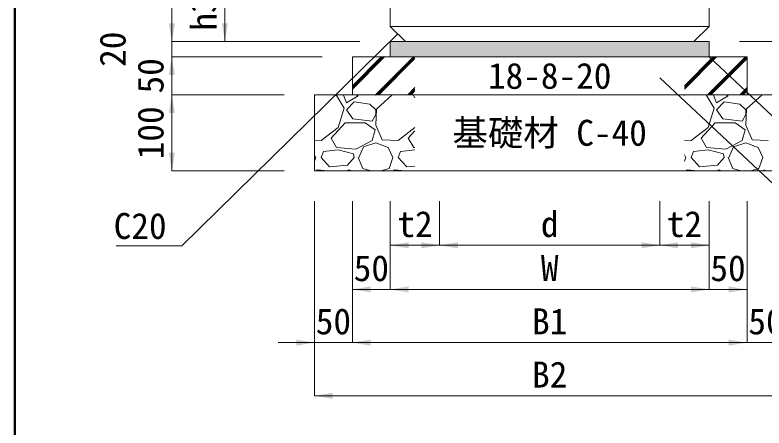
# Model space of a CAD drawing. Units: millimetres at full size. Extents: x -256 to 8822, y 144 to 6610.
# Drawn here: x 144 to 1131, y 3311 to 3854 of the extents above; entities that cross this region are included whole.
import ezdxf
from ezdxf.enums import TextEntityAlignment as Align

# ---------------------------------------------------------------- set-up
doc = ezdxf.new("R2010")
doc.units = ezdxf.units.MM
doc.header["$LTSCALE"] = 10
for name, color, linetype, lineweight in [('KIJUN', 7, 'Continuous', 9), ('ハッチング_基礎', 150, 'Continuous', 9), ('図枠', 7, 'Continuous', 5), ('寸法線', 7, 'Continuous', 13), ('引出線', 4, 'Continuous', 13), ('舗装・基礎', 3, 'Continuous', 20), ('補助線', 8, 'Continuous', 9)]:
    doc.layers.add(name, color=color, linetype=linetype, lineweight=lineweight)
doc.layers.add('ハッチング_モルタル', color=30, linetype='Continuous')
doc.layers.add('文字', color=7, linetype='Continuous')
doc.styles.add('ＭＳ ゴシック', font='')
doc.styles.get('ＭＳ ゴシック').set_extended_font_data('MS Gothic')

# ---------------------------------------------------------------- blocks, each defined once
blk = doc.blocks.new('filled_arrow')
at = {"color": 0, "linetype": 'Continuous', "lineweight": -2}
blk.add_solid([(7.5, 1.25), (0, 0), (7.5, -1.25)], dxfattribs=at)

msp = doc.modelspace()

# ---------------------------------------------------------------- hatches: boundary and pattern name
at = {"layer": 'ハッチング_モルタル'}
msp.add_hatch(color=256, dxfattribs=at).paths.add_polyline_path([(638.22, 3819.25), (638.22, 3799.22), (1058.22, 3799.22), (1058.22, 3819.25)])
at = {"layer": 'ハッチング_基礎'}
h = msp.add_hatch(dxfattribs=at)
h.set_pattern_fill('USER', color=256, style=0, pattern_type=2)
h.set_pattern_definition([(45, (-180228.79, -874970.17), (-21.2132, 21.2132), []), (45, (-180226.62, -874970.17), (-21.2132, 21.2132), []), (45, (-180224.44, -874970.17), (-21.2132, 21.2132), [])])
h.paths.add_polyline_path([(670.72, 3749.22), (670.72, 3799.22), (588.22, 3799.22), (588.22, 3749.22)])
h = msp.add_hatch(dxfattribs=at)
h.set_pattern_fill('USER', color=256, style=0, pattern_type=2)
h.set_pattern_definition([(45, (-179791.29, -874970.17), (-21.2132, 21.2132), []), (45, (-179789.12, -874970.17), (-21.2132, 21.2132), []), (45, (-179786.94, -874970.17), (-21.2132, 21.2132), [])])
h.paths.add_polyline_path([(1108.22, 3749.22), (1108.22, 3799.22), (1025.72, 3799.22), (1025.72, 3749.22)])

# ---------------------------------------------------------------- linework, layer by layer
at = {"layer": 'KIJUN', "lineweight": 13}
for p, q in [((638.22, 4277.25), (638.22, 3839.25)), ((1058.22, 3839.25), (1058.22, 4244.98)), ((638.22, 3839.25), (658.22, 3819.25)), ((1038.22, 3819.25), (1058.22, 3839.25)), ((658.22, 3819.25), (1038.22, 3819.25))]:
    msp.add_line(p, q, dxfattribs=at)
at = {"layer": 'KIJUN'}
msp.add_line((638.22, 3839.25), (1058.22, 3839.25), dxfattribs=at)
at = {"layer": 'ハッチング_基礎'}
for p, q in [((538.98, 3749.22), (538.22, 3748.52)), ((577.55, 3731.65), (566.81, 3749.22)), ((577.23, 3749.22), (576.54, 3748.92)), ((576.54, 3748.92), (580.6, 3738.76)), ((580.6, 3738.76), (595.84, 3747.91)), ((595.84, 3747.91), (591.9, 3749.22)), ((618.19, 3749.22), (619.21, 3748.92)), ((619.21, 3748.92), (620.22, 3749.22)), ((640.58, 3749.22), (620.23, 3730.63)), ((670.72, 3745.45), (668.41, 3749.22)), ((1026.48, 3749.22), (1025.72, 3748.52)), ((1065.05, 3731.65), (1054.31, 3749.22)), ((1064.73, 3749.22), (1064.04, 3748.92)), ((1064.04, 3748.92), (1068.1, 3738.76)), ((1068.1, 3738.76), (1083.34, 3747.91)), ((1083.34, 3747.91), (1079.4, 3749.22)), ((1105.69, 3749.22), (1106.71, 3748.92)), ((1106.71, 3748.92), (1107.72, 3749.22)), ((1128.08, 3749.22), (1107.73, 3730.63)), ((569.42, 3706.25), (577.55, 3731.65)), ((590.76, 3739.78), (580.6, 3729.62)), ((611.08, 3736.73), (590.76, 3739.78)), ((619.21, 3729.62), (611.08, 3736.73)), ((1056.92, 3706.25), (1065.05, 3731.65)), ((1078.26, 3739.78), (1068.1, 3729.62)), ((1098.58, 3736.73), (1078.26, 3739.78)), ((1106.71, 3729.62), (1098.58, 3736.73)), ((580.6, 3729.62), (588.73, 3717.43)), ((614.13, 3714.38), (619.21, 3723.52)), ((620.22, 3730.63), (619.21, 3709.3)), ((619.21, 3723.52), (619.21, 3729.62)), ((1068.1, 3729.62), (1076.23, 3717.43)), ((1101.63, 3714.38), (1106.71, 3723.52)), ((1107.72, 3730.63), (1106.71, 3709.3)), ((1106.71, 3723.52), (1106.71, 3729.62)), ((560.28, 3692.03), (578.57, 3712.35)), ((578.57, 3712.35), (604.98, 3712.35)), ((588.73, 3717.43), (614.13, 3714.38)), ((604.98, 3712.35), (618.19, 3703.2)), ((1047.78, 3692.03), (1066.07, 3712.35)), ((1066.07, 3712.35), (1092.48, 3712.35)), ((1076.23, 3717.43), (1101.63, 3714.38)), ((1092.48, 3712.35), (1105.69, 3703.2)), ((547.07, 3688.98), (569.42, 3706.25)), ((618.19, 3703.2), (614.13, 3688.98)), ((619.21, 3709.3), (627.34, 3689.99)), ((648.67, 3688.98), (670.72, 3706.01)), ((661.88, 3692.03), (670.72, 3701.85)), ((1034.57, 3688.98), (1056.92, 3706.25)), ((1105.69, 3703.2), (1101.63, 3688.98)), ((1106.71, 3709.3), (1114.84, 3689.99)), ((567.39, 3679.83), (560.28, 3692.03)), ((668.99, 3679.83), (661.88, 3692.03)), ((1054.89, 3679.83), (1047.78, 3692.03)), ((538.22, 3689.4), (547.07, 3688.98)), ((614.13, 3688.98), (592.79, 3677.8)), ((602.95, 3680.85), (619.21, 3685.93)), ((619.21, 3685.93), (635.46, 3679.83)), ((627.34, 3689.99), (648.67, 3688.98)), ((1025.72, 3689.4), (1034.57, 3688.98)), ((1101.63, 3688.98), (1080.29, 3677.8)), ((1090.45, 3680.85), (1106.71, 3685.93)), ((1106.71, 3685.93), (1122.96, 3679.83)), ((1114.84, 3689.99), (1136.17, 3688.98)), ((547.07, 3666.63), (550.12, 3674.75)), ((569.42, 3676.78), (550.12, 3674.75)), ((592.79, 3677.8), (567.39, 3679.83)), ((589.74, 3671.71), (569.42, 3676.79)), ((590.76, 3666.63), (589.74, 3671.71)), ((596.86, 3666.63), (602.95, 3680.85)), ((635.46, 3679.83), (641.56, 3666.63)), ((648.67, 3666.63), (651.72, 3674.75)), ((670.72, 3676.75), (651.72, 3674.75)), ((670.72, 3679.7), (668.99, 3679.83)), ((1034.57, 3666.63), (1037.62, 3674.75)), ((1056.92, 3676.78), (1037.62, 3674.75)), ((1080.29, 3677.8), (1054.89, 3679.83)), ((1077.24, 3671.71), (1056.92, 3676.79)), ((1078.26, 3666.63), (1077.24, 3671.71)), ((1084.36, 3666.63), (1090.45, 3680.85)), ((1122.96, 3679.83), (1129.06, 3666.63)), ((538.22, 3670.4), (539.96, 3666.63)), ((538.22, 3661.75), (539.96, 3666.63)), ((558.25, 3654.43), (547.07, 3666.63)), ((590.76, 3666.63), (581.62, 3656.47)), ((595.84, 3666.63), (601.94, 3652.4)), ((636.48, 3652.4), (641.56, 3666.63)), ((659.85, 3654.43), (648.67, 3666.63)), ((1025.72, 3670.4), (1027.46, 3666.63)), ((1025.72, 3661.75), (1027.46, 3666.63)), ((1045.75, 3654.43), (1034.57, 3666.63)), ((1078.26, 3666.63), (1069.12, 3656.47)), ((1083.34, 3666.63), (1089.44, 3652.4)), ((1123.98, 3652.4), (1129.06, 3666.63)), ((581.61, 3656.47), (558.24, 3654.43)), ((601.94, 3652.4), (612.75, 3649.22)), ((625.66, 3649.22), (636.48, 3652.4)), ((670.72, 3655.38), (659.84, 3654.43)), ((1069.11, 3656.47), (1045.74, 3654.43)), ((1089.44, 3652.4), (1100.25, 3649.22)), ((1113.16, 3649.22), (1123.98, 3652.4)), ((541.99, 3650.37), (540.74, 3649.22)), ((555.78, 3649.22), (541.99, 3650.37)), ((583.65, 3650.37), (580.97, 3649.22)), ((587.1, 3649.22), (583.65, 3650.37)), ((643.59, 3650.37), (642.34, 3649.22)), ((657.38, 3649.22), (643.59, 3650.37)), ((1029.49, 3650.37), (1028.24, 3649.22)), ((1043.28, 3649.22), (1029.49, 3650.37)), ((1071.15, 3650.37), (1068.47, 3649.22)), ((1074.6, 3649.22), (1071.15, 3650.37)), ((1131.09, 3650.37), (1129.84, 3649.22))]:
    msp.add_line(p, q, dxfattribs=at)
at = {"layer": '図枠', "lineweight": 40}
msp.add_line((143.64, 5884.4), (143.64, 344.4), dxfattribs=at)
at = {"layer": '寸法線'}
for p, q in [((350.28, 3819.25), (350.28, 4307.25)), ((420.28, 3894.25), (420.28, 3819.25)), ((350.28, 3867.25), (350.28, 3751.22)), ((598.22, 3819.25), (350.28, 3819.25)), ((598.22, 3819.25), (350.28, 3819.25)), ((598.22, 3819.25), (420.28, 3819.25)), ((1098.22, 3819.25), (1439.35, 3819.25)), ((548.22, 3799.22), (350.28, 3799.22)), ((350.28, 3799.22), (350.28, 3701.22)), ((548.22, 3799.22), (350.28, 3799.22)), ((498.22, 3749.22), (350.28, 3749.22)), ((350.28, 3749.22), (350.28, 3649.22)), ((498.22, 3749.22), (350.28, 3749.22)), ((498.22, 3649.22), (350.28, 3649.22)), ((538.22, 3609.22), (538.22, 3423.13)), ((538.22, 3609.22), (538.22, 3353.13)), ((588.22, 3609.22), (588.22, 3493.13)), ((588.22, 3609.22), (588.22, 3423.13)), ((588.22, 3609.22), (588.22, 3423.13)), ((638.22, 3609.22), (638.22, 3551.18)), ((638.22, 3609.22), (638.22, 3493.13)), ((638.22, 3609.22), (638.22, 3493.13)), ((703.22, 3609.22), (703.22, 3551.18)), ((703.22, 3609.22), (703.22, 3551.18)), ((993.22, 3609.22), (993.22, 3551.18)), ((993.22, 3609.22), (993.22, 3551.18)), ((1058.22, 3609.22), (1058.22, 3551.18)), ((1058.22, 3609.22), (1058.22, 3493.13)), ((1058.22, 3609.22), (1058.22, 3493.13)), ((1108.22, 3609.22), (1108.22, 3493.13)), ((1108.22, 3609.22), (1108.22, 3423.13)), ((1108.22, 3609.22), (1108.22, 3423.13)), ((638.22, 3551.18), (703.22, 3551.18)), ((703.22, 3551.18), (993.22, 3551.18)), ((993.22, 3551.18), (1058.22, 3551.18)), ((686.22, 3493.13), (588.22, 3493.13)), ((638.22, 3493.13), (1058.22, 3493.13)), ((1010.22, 3493.13), (1108.22, 3493.13)), ((636.22, 3423.13), (490.22, 3423.13)), ((588.22, 3423.13), (1108.22, 3423.13)), ((1060.22, 3423.13), (1206.22, 3423.13)), ((538.22, 3353.13), (1158.22, 3353.13))]:
    msp.add_line(p, q, dxfattribs=at)
at = {"layer": '引出線'}
for points in [[(648.22, 3829.25), (363.43, 3550.52), (276.91, 3550.52)], [(1058.22, 3799.22), (1238.91, 3630.39), (1535.4, 3630.39)], [(993.37, 3771.72), (1238.91, 3542.3), (1622.93, 3542.3)]]:
    msp.add_lwpolyline(points, dxfattribs=at)
at = {"layer": '舗装・基礎'}
for p, q in [((638.22, 3819.25), (638.22, 3799.22)), ((638.22, 3819.25), (1058.22, 3819.25)), ((1058.22, 3819.25), (1058.22, 3799.22)), ((1108.22, 3799.22), (588.22, 3799.22)), ((588.22, 3799.22), (588.22, 3749.22)), ((1108.22, 3749.22), (1108.22, 3799.22)), ((538.22, 3749.22), (1158.22, 3749.22)), ((538.22, 3649.22), (538.22, 3749.22)), ((1158.22, 3649.22), (538.22, 3649.22))]:
    msp.add_line(p, q, dxfattribs=at)
at = {"layer": '補助線', "lineweight": 40}
msp.add_line((143.64, 641.4), (143.64, 5781.4), dxfattribs=at)

# ---------------------------------------------------------------- block references
at = {"layer": '寸法線', "xscale": 3.2, "yscale": 3.2}
for p, rotation in [((350.28, 3819.25), 90), ((350.28, 3819.25), 90), ((420.28, 3819.25), 90), ((350.28, 3799.22), 270), ((350.28, 3799.22), 270), ((350.28, 3749.22), 270), ((350.28, 3749.22), 270), ((350.28, 3649.22), 90), ((703.22, 3551.18), 180), ((993.22, 3551.18), 180), ((1058.22, 3551.18), 180), ((1058.22, 3493.13), 180), ((1058.22, 3493.13), 180), ((1108.22, 3493.13), 180), ((538.22, 3423.13), 180), ((1108.22, 3423.13), 180), ((1108.22, 3423.13), 180)]:
    msp.add_blockref('filled_arrow', p, dxfattribs=dict(at, rotation=rotation))
for p in [(638.22, 3551.18), (703.22, 3551.18), (993.22, 3551.18), (588.22, 3493.13), (638.22, 3493.13), (638.22, 3493.13), (588.22, 3423.13), (588.22, 3423.13), (538.22, 3353.13)]:
    msp.add_blockref('filled_arrow', p, dxfattribs=at)
at = {"layer": '引出線', "xscale": 0.16, "yscale": 0.16}
for p, rotation in [((648.22, 3829.25), 224.4), ((1058.22, 3799.22), 316.9), ((993.37, 3771.72), 316.9)]:
    msp.add_blockref('filled_arrow', p, dxfattribs=dict(at, rotation=rotation))

# ---------------------------------------------------------------- texts
at = {"layer": '寸法線', "style": 'ＭＳ ゴシック'}
for s, p in [('h3', (392.28, 3856.75)), ('20', (272.28, 3809.23)), ('50', (322.28, 3774.22)), ('100', (322.28, 3699.22))]:
    msp.add_text(s, height=34.18, rotation=90, dxfattribs=at).set_placement(p, align=Align.MIDDLE_CENTER)
for s, p in [('t2', (670.72, 3579.18)), ('d', (848.22, 3579.18)), ('t2', (1025.72, 3579.18)), ('50', (613.22, 3521.13)), ('W', (848.22, 3521.13)), ('50', (1083.22, 3521.13)), ('50', (563.22, 3451.13)), ('B1', (848.22, 3451.13)), ('50', (1133.22, 3451.13)), ('B2', (848.22, 3381.13))]:
    msp.add_text(s, height=34.18, dxfattribs=at).set_placement(p, align=Align.MIDDLE_CENTER)
at = {"layer": '引出線', "style": 'ＭＳ ゴシック'}
msp.add_text('C20', height=34.18, dxfattribs=at).set_placement((343.43, 3593.72), align=Align.TOP_RIGHT)
at = {"layer": '文字', "style": 'ＭＳ ゴシック'}
for s, p in [('18-8-20', (848.22, 3774.22)), ('基礎材 C-40', (848.22, 3699.22))]:
    msp.add_text(s, height=34.18, dxfattribs=at).set_placement(p, align=Align.MIDDLE_CENTER)

doc.saveas('drawing.dxf')
